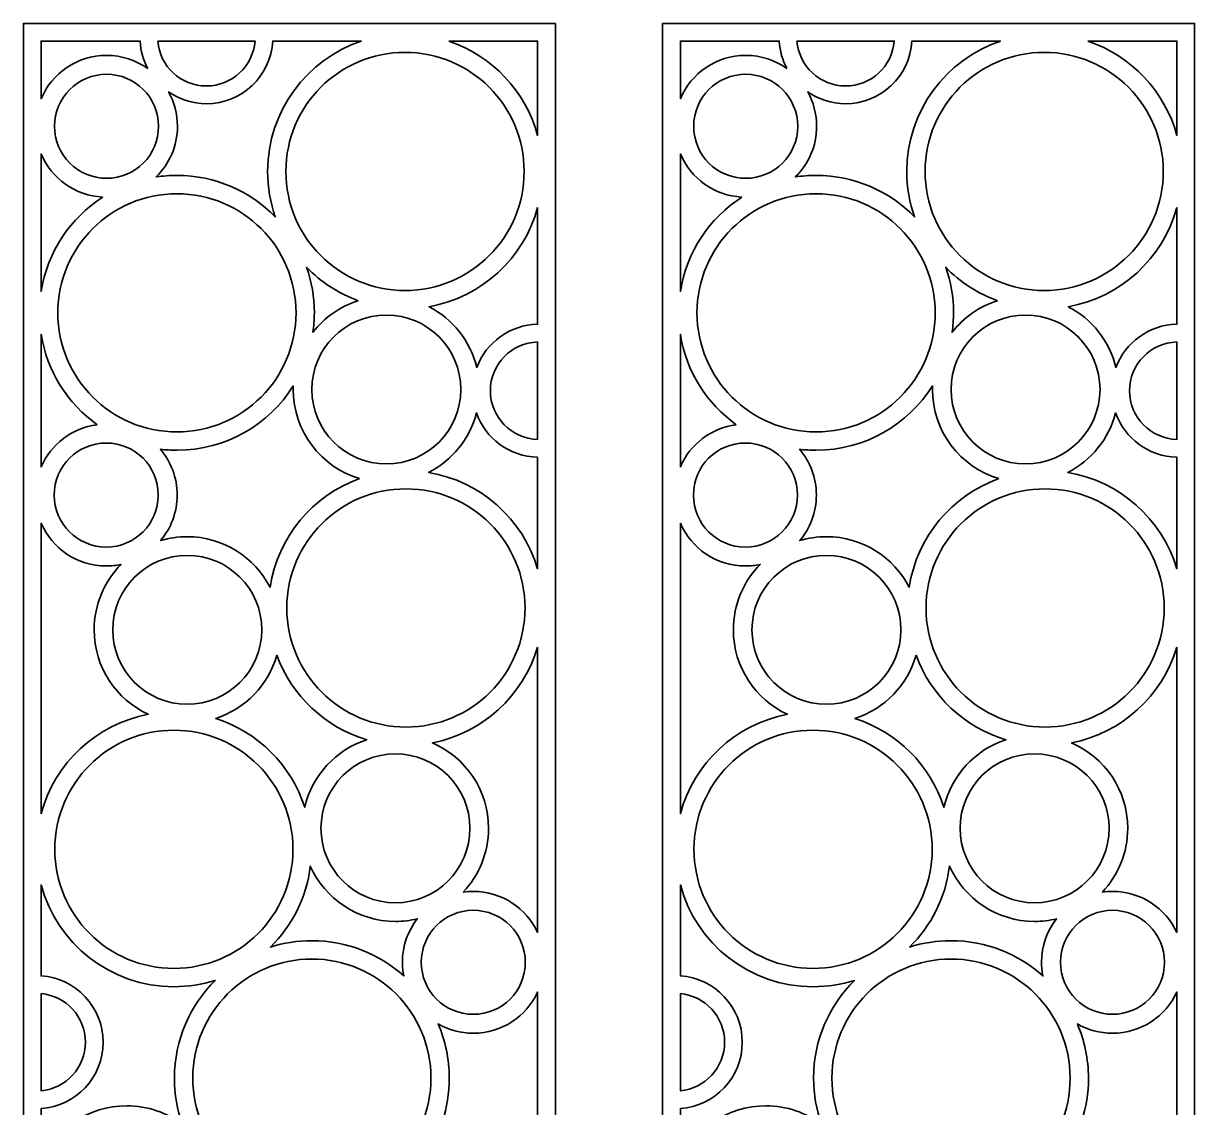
# Model space of a CAD drawing. Header units: centimetres. Extents: x -12.3 to -1.9, y -9.5 to 9.5.
# Drawn here: x -12.31 to -1.85, y -0.18 to 9.5 of the extents above; entities that cross this region are included whole.
import ezdxf

# ---------------------------------------------------------------- set-up
doc = ezdxf.new("R2010")
doc.units = ezdxf.units.CM
doc.header["$MEASUREMENT"] = 0
doc.layers.add('layer 1', color=7, linetype='Continuous')

msp = doc.modelspace()

# ---------------------------------------------------------------- linework, layer by layer
at = {"layer": 'layer 1', "color": 250, "lineweight": 35}
for points, knots in [([(-7.55811, -9.50001), (-7.55811, -9.50001), (-12.30811, -9.50001), (-12.30811, -9.50001), (-12.30811, -9.50001), (-12.30811, -9.50001), (-12.30811, 9.5), (-12.30811, 9.5), (-12.30811, 9.5), (-12.30811, 9.5), (-7.55811, 9.5), (-7.55811, 9.5), (-7.55811, 9.5), (-7.55811, 9.5), (-7.55811, -9.50001), (-7.55811, -9.50001)], [0, 0, 0, 0, 0.2, 0.2, 0.2, 0.2, 0.4, 0.4, 0.4, 0.4, 0.6, 0.6, 0.6, 0.6, 1, 1, 1, 1]), ([(-11.19787, 9.09665), (-11.23741, 9.17038), (-11.2618, 9.25344), (-11.26694, 9.34167), (-11.26694, 9.34167), (-11.26694, 9.34167), (-12.14977, 9.34167), (-12.14977, 9.34167), (-12.14977, 9.34167), (-12.14977, 9.34167), (-12.14977, 8.82721), (-12.14977, 8.82721), (-12.14977, 8.82721), (-12.05375, 9.05481), (-11.8285, 9.21461), (-11.56599, 9.21461), (-11.56599, 9.21461), (-11.4287, 9.21461), (-11.30161, 9.1709), (-11.19787, 9.09665)], [0, 0, 0, 0, 0.16666667, 0.16666667, 0.16666667, 0.16666667, 0.33333333, 0.33333333, 0.33333333, 0.33333333, 0.5, 0.5, 0.5, 0.5, 0.66666667, 0.66666667, 0.66666667, 0.66666667, 1, 1, 1, 1]), ([(-10.67425, 8.78296), (-10.79976, 8.78296), (-10.91617, 8.82196), (-11.01208, 8.88845), (-11.01208, 8.88845), (-10.9615, 8.79746), (-10.93265, 8.69274), (-10.93265, 8.58128), (-10.93265, 8.58128), (-10.93265, 8.40388), (-11.00566, 8.24352), (-11.12323, 8.12853), (-11.12323, 8.12853), (-11.06269, 8.13773), (-11.00072, 8.14256), (-10.93761, 8.14256), (-10.93761, 8.14256), (-10.59312, 8.14256), (-10.28178, 8.00048), (-10.05891, 7.77178), (-10.05891, 7.77178), (-10.10357, 7.89897), (-10.12793, 8.03573), (-10.12793, 8.17817), (-10.12793, 8.17817), (-10.12793, 8.71914), (-9.77765, 9.17844), (-9.29159, 9.34167), (-9.29159, 9.34167), (-9.29159, 9.34167), (-10.08156, 9.34167), (-10.08156, 9.34167), (-10.08156, 9.34167), (-10.0997, 9.03011), (-10.35815, 8.78296), (-10.67425, 8.78296)], [0, 0, 0, 0, 0.1, 0.1, 0.1, 0.1, 0.2, 0.2, 0.2, 0.2, 0.3, 0.3, 0.3, 0.3, 0.4, 0.4, 0.4, 0.4, 0.5, 0.5, 0.5, 0.5, 0.6, 0.6, 0.6, 0.6, 0.7, 0.7, 0.7, 0.7, 0.8, 0.8, 0.8, 0.8, 1, 1, 1, 1]), ([(-11.10826, 9.34167), (-11.0904, 9.11761), (-10.90288, 8.94129), (-10.67425, 8.94129), (-10.67425, 8.94129), (-10.44561, 8.94129), (-10.25809, 9.11761), (-10.24024, 9.34167), (-10.24024, 9.34167), (-10.24024, 9.34167), (-11.10826, 9.34167), (-11.10826, 9.34167)], [0, 0, 0, 0, 0.25, 0.25, 0.25, 0.25, 0.5, 0.5, 0.5, 0.5, 1, 1, 1, 1]), ([(-8.5101, 9.34167), (-8.12404, 9.212), (-7.82369, 8.89554), (-7.71644, 8.49973), (-7.71644, 8.49973), (-7.71644, 8.49973), (-7.71644, 9.34167), (-7.71644, 9.34167), (-7.71644, 9.34167), (-7.71644, 9.34167), (-8.5101, 9.34167), (-8.5101, 9.34167)], [0, 0, 0, 0, 0.25, 0.25, 0.25, 0.25, 0.5, 0.5, 0.5, 0.5, 1, 1, 1, 1]), ([(-8.90085, 7.1147), (-9.48809, 7.1147), (-9.96432, 7.59093), (-9.96432, 8.17817), (-9.96432, 8.17817), (-9.96432, 8.76541), (-9.48809, 9.24164), (-8.90085, 9.24164), (-8.90085, 9.24164), (-8.31361, 9.24164), (-7.83737, 8.76541), (-7.83737, 8.17817), (-7.83737, 8.17817), (-7.83737, 7.59093), (-8.31361, 7.1147), (-8.90085, 7.1147)], [0, 0, 0, 0, 0.2, 0.2, 0.2, 0.2, 0.4, 0.4, 0.4, 0.4, 0.6, 0.6, 0.6, 0.6, 1, 1, 1, 1]), ([(-11.56599, 8.11684), (-11.82245, 8.11684), (-12.03043, 8.32482), (-12.03043, 8.58128), (-12.03043, 8.58128), (-12.03043, 8.83774), (-11.82245, 9.04572), (-11.56599, 9.04572), (-11.56599, 9.04572), (-11.30952, 9.04572), (-11.10154, 8.83774), (-11.10154, 8.58128), (-11.10154, 8.58128), (-11.10154, 8.32482), (-11.30952, 8.11684), (-11.56599, 8.11684)], [0, 0, 0, 0, 0.2, 0.2, 0.2, 0.2, 0.4, 0.4, 0.4, 0.4, 0.6, 0.6, 0.6, 0.6, 1, 1, 1, 1]), ([(-11.5994, 7.94882), (-11.84749, 7.96172), (-12.05785, 8.11746), (-12.14977, 8.33535), (-12.14977, 8.33535), (-12.14977, 8.33535), (-12.14977, 7.10701), (-12.14977, 7.10701), (-12.14977, 7.10701), (-12.09439, 7.46019), (-11.88827, 7.76338), (-11.5994, 7.94882)], [0, 0, 0, 0, 0.25, 0.25, 0.25, 0.25, 0.5, 0.5, 0.5, 0.5, 1, 1, 1, 1]), ([(-10.93761, 5.85201), (-11.52485, 5.85201), (-12.00108, 6.32824), (-12.00108, 6.91548), (-12.00108, 6.91548), (-12.00108, 7.50272), (-11.52485, 7.97895), (-10.93761, 7.97895), (-10.93761, 7.97895), (-10.35037, 7.97895), (-9.87414, 7.50272), (-9.87414, 6.91548), (-9.87414, 6.91548), (-9.87414, 6.32824), (-10.35037, 5.85201), (-10.93761, 5.85201)], [0, 0, 0, 0, 0.2, 0.2, 0.2, 0.2, 0.4, 0.4, 0.4, 0.4, 0.6, 0.6, 0.6, 0.6, 1, 1, 1, 1]), ([(-7.71644, 7.8566), (-7.83951, 7.40238), (-8.2169, 7.05265), (-8.68627, 6.96982), (-8.68627, 6.96982), (-8.47542, 6.86074), (-8.3172, 6.66408), (-8.25981, 6.42798), (-8.25981, 6.42798), (-8.17692, 6.64946), (-7.96555, 6.80825), (-7.71644, 6.81355), (-7.71644, 6.81355), (-7.71644, 6.81355), (-7.71644, 7.8566), (-7.71644, 7.8566)], [0, 0, 0, 0, 0.2, 0.2, 0.2, 0.2, 0.4, 0.4, 0.4, 0.4, 0.6, 0.6, 0.6, 0.6, 1, 1, 1, 1]), ([(-9.31799, 7.02389), (-9.49406, 7.08758), (-9.65141, 7.1904), (-9.77954, 7.32186), (-9.77954, 7.32186), (-9.73489, 7.19465), (-9.71053, 7.05792), (-9.71053, 6.91548), (-9.71053, 6.91548), (-9.71053, 6.85679), (-9.71474, 6.79908), (-9.72271, 6.74259), (-9.72271, 6.74259), (-9.62048, 6.87336), (-9.47994, 6.97276), (-9.31799, 7.02389)], [0, 0, 0, 0, 0.2, 0.2, 0.2, 0.2, 0.4, 0.4, 0.4, 0.4, 0.6, 0.6, 0.6, 0.6, 1, 1, 1, 1]), ([(-9.06752, 5.56606), (-9.43473, 5.56606), (-9.73252, 5.86385), (-9.73252, 6.23106), (-9.73252, 6.23106), (-9.73252, 6.59827), (-9.43473, 6.89606), (-9.06752, 6.89606), (-9.06752, 6.89606), (-8.70032, 6.89606), (-8.40252, 6.59827), (-8.40252, 6.23106), (-8.40252, 6.23106), (-8.40252, 5.86385), (-8.70032, 5.56606), (-9.06752, 5.56606)], [0, 0, 0, 0, 0.2, 0.2, 0.2, 0.2, 0.4, 0.4, 0.4, 0.4, 0.6, 0.6, 0.6, 0.6, 1, 1, 1, 1]), ([(-11.64996, 5.91631), (-11.91225, 6.10367), (-12.09767, 6.39172), (-12.14977, 6.72394), (-12.14977, 6.72394), (-12.14977, 6.72394), (-12.14977, 5.54002), (-12.14977, 5.54002), (-12.14977, 5.54002), (-12.06269, 5.74068), (-11.87475, 5.88745), (-11.64996, 5.91631)], [0, 0, 0, 0, 0.25, 0.25, 0.25, 0.25, 0.5, 0.5, 0.5, 0.5, 1, 1, 1, 1]), ([(-7.71644, 6.65518), (-7.95092, 6.64837), (-8.13899, 6.4561), (-8.13899, 6.21997), (-8.13899, 6.21997), (-8.13899, 5.98384), (-7.95092, 5.79156), (-7.71644, 5.78475), (-7.71644, 5.78475), (-7.71644, 5.78475), (-7.71644, 6.65518), (-7.71644, 6.65518)], [0, 0, 0, 0, 0.25, 0.25, 0.25, 0.25, 0.5, 0.5, 0.5, 0.5, 1, 1, 1, 1]), ([(-9.30728, 5.43499), (-9.64943, 5.53793), (-9.89877, 5.85541), (-9.89877, 6.23106), (-9.89877, 6.23106), (-9.89877, 6.2419), (-9.8985, 6.25267), (-9.89809, 6.2634), (-9.89809, 6.2634), (-10.11522, 5.91803), (-10.49963, 5.68839), (-10.93761, 5.68839), (-10.93761, 5.68839), (-10.98754, 5.68839), (-11.03676, 5.69145), (-11.08513, 5.69725), (-11.08513, 5.69725), (-10.99164, 5.58689), (-10.93522, 5.44412), (-10.93522, 5.28819), (-10.93522, 5.28819), (-10.93522, 5.13332), (-10.99087, 4.99144), (-11.08321, 4.88139), (-11.08321, 4.88139), (-11.0078, 4.9039), (-10.92792, 4.91605), (-10.8452, 4.91605), (-10.8452, 4.91605), (-10.52322, 4.91605), (-10.24396, 4.73287), (-10.1059, 4.46508), (-10.1059, 4.46508), (-10.03768, 4.91518), (-9.72486, 5.28507), (-9.30728, 5.43499)], [0, 0, 0, 0, 0.1, 0.1, 0.1, 0.1, 0.2, 0.2, 0.2, 0.2, 0.3, 0.3, 0.3, 0.3, 0.4, 0.4, 0.4, 0.4, 0.5, 0.5, 0.5, 0.5, 0.6, 0.6, 0.6, 0.6, 0.7, 0.7, 0.7, 0.7, 0.8, 0.8, 0.8, 0.8, 1, 1, 1, 1]), ([(-7.71644, 5.62638), (-7.96891, 5.63175), (-8.18262, 5.79478), (-8.2631, 6.02096), (-8.2631, 6.02096), (-8.32348, 5.78923), (-8.48134, 5.59682), (-8.69027, 5.49019), (-8.69027, 5.49019), (-8.2252, 5.41293), (-7.84848, 5.07399), (-7.71644, 4.62984), (-7.71644, 4.62984), (-7.71644, 4.62984), (-7.71644, 5.62638), (-7.71644, 5.62638)], [0, 0, 0, 0, 0.2, 0.2, 0.2, 0.2, 0.4, 0.4, 0.4, 0.4, 0.6, 0.6, 0.6, 0.6, 1, 1, 1, 1]), ([(-11.56856, 4.82374), (-11.82502, 4.82374), (-12.033, 5.03172), (-12.033, 5.28819), (-12.033, 5.28819), (-12.033, 5.54465), (-11.82502, 5.75263), (-11.56856, 5.75263), (-11.56856, 5.75263), (-11.31209, 5.75263), (-11.10411, 5.54465), (-11.10411, 5.28819), (-11.10411, 5.28819), (-11.10411, 5.03172), (-11.31209, 4.82374), (-11.56856, 4.82374)], [0, 0, 0, 0, 0.2, 0.2, 0.2, 0.2, 0.4, 0.4, 0.4, 0.4, 0.6, 0.6, 0.6, 0.6, 1, 1, 1, 1]), ([(-8.89275, 3.21629), (-9.47999, 3.21629), (-9.95622, 3.69252), (-9.95622, 4.27976), (-9.95622, 4.27976), (-9.95622, 4.867), (-9.47999, 5.34323), (-8.89275, 5.34323), (-8.89275, 5.34323), (-8.30551, 5.34323), (-7.82927, 4.867), (-7.82927, 4.27976), (-7.82927, 4.27976), (-7.82927, 3.69252), (-8.30551, 3.21629), (-8.89275, 3.21629)], [0, 0, 0, 0, 0.2, 0.2, 0.2, 0.2, 0.4, 0.4, 0.4, 0.4, 0.6, 0.6, 0.6, 0.6, 1, 1, 1, 1]), ([(-11.56856, 4.65485), (-11.82878, 4.65485), (-12.05236, 4.8119), (-12.14977, 5.03635), (-12.14977, 5.03635), (-12.14977, 5.03635), (-12.14977, 2.44305), (-12.14977, 2.44305), (-12.14977, 2.44305), (-12.02882, 2.89393), (-11.65743, 3.24241), (-11.19391, 3.33009), (-11.19391, 3.33009), (-11.47876, 3.46196), (-11.67645, 3.75032), (-11.67645, 4.0848), (-11.67645, 4.0848), (-11.67645, 4.31233), (-11.58496, 4.51852), (-11.43679, 4.66862), (-11.43679, 4.66862), (-11.4793, 4.65962), (-11.52337, 4.65485), (-11.56856, 4.65485)], [0, 0, 0, 0, 0.14285714, 0.14285714, 0.14285714, 0.14285714, 0.28571429, 0.28571429, 0.28571429, 0.28571429, 0.42857143, 0.42857143, 0.42857143, 0.42857143, 0.57142857, 0.57142857, 0.57142857, 0.57142857, 0.71428571, 0.71428571, 0.71428571, 0.71428571, 1, 1, 1, 1]), ([(-10.8452, 3.4198), (-11.21241, 3.4198), (-11.5102, 3.71759), (-11.5102, 4.0848), (-11.5102, 4.0848), (-11.5102, 4.45201), (-11.21241, 4.7498), (-10.8452, 4.7498), (-10.8452, 4.7498), (-10.47799, 4.7498), (-10.1802, 4.45201), (-10.1802, 4.0848), (-10.1802, 4.0848), (-10.1802, 3.71759), (-10.47799, 3.4198), (-10.8452, 3.4198)], [0, 0, 0, 0, 0.2, 0.2, 0.2, 0.2, 0.4, 0.4, 0.4, 0.4, 0.6, 0.6, 0.6, 0.6, 1, 1, 1, 1]), ([(-7.71644, 3.92968), (-7.8453, 3.49626), (-8.20716, 3.16307), (-8.65679, 3.07544), (-8.65679, 3.07544), (-8.36168, 2.94782), (-8.1551, 2.65409), (-8.1551, 2.31217), (-8.1551, 2.31217), (-8.1551, 2.09173), (-8.24099, 1.89133), (-8.38108, 1.74253), (-8.38108, 1.74253), (-8.35169, 1.74671), (-8.32166, 1.74893), (-8.29112, 1.74893), (-8.29112, 1.74893), (-8.03656, 1.74893), (-7.81707, 1.59864), (-7.71644, 1.382), (-7.71644, 1.382), (-7.71644, 1.382), (-7.71644, 3.92968), (-7.71644, 3.92968)], [0, 0, 0, 0, 0.14285714, 0.14285714, 0.14285714, 0.14285714, 0.28571429, 0.28571429, 0.28571429, 0.28571429, 0.42857143, 0.42857143, 0.42857143, 0.42857143, 0.57142857, 0.57142857, 0.57142857, 0.57142857, 0.71428571, 0.71428571, 0.71428571, 0.71428571, 1, 1, 1, 1]), ([(-10.04532, 3.85788), (-10.12102, 3.59061), (-10.32712, 3.37811), (-10.59047, 3.29338), (-10.59047, 3.29338), (-10.21433, 3.17304), (-9.91708, 2.87617), (-9.79622, 2.50025), (-9.79622, 2.50025), (-9.73025, 2.78531), (-9.51761, 3.01421), (-9.24214, 3.10325), (-9.24214, 3.10325), (-9.61432, 3.21365), (-9.9127, 3.49583), (-10.04532, 3.85788)], [0, 0, 0, 0, 0.2, 0.2, 0.2, 0.2, 0.4, 0.4, 0.4, 0.4, 0.6, 0.6, 0.6, 0.6, 1, 1, 1, 1]), ([(-10.96457, 1.06098), (-11.55181, 1.06098), (-12.02804, 1.53721), (-12.02804, 2.12445), (-12.02804, 2.12445), (-12.02804, 2.71169), (-11.55181, 3.18793), (-10.96457, 3.18793), (-10.96457, 3.18793), (-10.37733, 3.18793), (-9.9011, 2.71169), (-9.9011, 2.12445), (-9.9011, 2.12445), (-9.9011, 1.53721), (-10.37733, 1.06098), (-10.96457, 1.06098)], [0, 0, 0, 0, 0.2, 0.2, 0.2, 0.2, 0.4, 0.4, 0.4, 0.4, 0.6, 0.6, 0.6, 0.6, 1, 1, 1, 1]), ([(-8.98635, 1.64717), (-9.35356, 1.64717), (-9.65135, 1.94496), (-9.65135, 2.31217), (-9.65135, 2.31217), (-9.65135, 2.67938), (-9.35356, 2.97717), (-8.98635, 2.97717), (-8.98635, 2.97717), (-8.61914, 2.97717), (-8.32135, 2.67938), (-8.32135, 2.31217), (-8.32135, 2.31217), (-8.32135, 1.94496), (-8.61914, 1.64717), (-8.98635, 1.64717)], [0, 0, 0, 0, 0.2, 0.2, 0.2, 0.2, 0.4, 0.4, 0.4, 0.4, 0.6, 0.6, 0.6, 0.6, 1, 1, 1, 1]), ([(-8.98635, 1.48092), (-9.32549, 1.48092), (-9.61721, 1.68414), (-9.74648, 1.97541), (-9.74648, 1.97541), (-9.78062, 1.69363), (-9.91032, 1.44128), (-10.10219, 1.25168), (-10.10219, 1.25168), (-9.98559, 1.28847), (-9.86149, 1.30835), (-9.73274, 1.30835), (-9.73274, 1.30835), (-9.41753, 1.30835), (-9.13006, 1.1894), (-8.91273, 0.99398), (-8.91273, 0.99398), (-8.92039, 1.03334), (-8.92445, 1.07399), (-8.92445, 1.11559), (-8.92445, 1.11559), (-8.92445, 1.26196), (-8.87475, 1.39674), (-8.79133, 1.50399), (-8.79133, 1.50399), (-8.85389, 1.48894), (-8.91918, 1.48092), (-8.98635, 1.48092)], [0, 0, 0, 0, 0.125, 0.125, 0.125, 0.125, 0.25, 0.25, 0.25, 0.25, 0.375, 0.375, 0.375, 0.375, 0.5, 0.5, 0.5, 0.5, 0.625, 0.625, 0.625, 0.625, 0.75, 0.75, 0.75, 0.75, 1, 1, 1, 1]), ([(-10.96457, 0.89737), (-11.53195, 0.89737), (-12.00944, 1.2827), (-12.14977, 1.80586), (-12.14977, 1.80586), (-12.14977, 1.80586), (-12.14977, 0.99446), (-12.14977, 0.99446), (-12.14977, 0.99446), (-11.84077, 0.97366), (-11.59647, 0.71638), (-11.59647, 0.40211), (-11.59647, 0.40211), (-11.59647, 0.08784), (-11.84077, -0.16944), (-12.14977, -0.19024), (-12.14977, -0.19024), (-12.14977, -0.19024), (-12.14977, -0.66884), (-12.14977, -0.66884), (-12.14977, -0.66884), (-12.02241, -0.37312), (-11.72836, -0.16602), (-11.38601, -0.16602), (-11.38601, -0.16602), (-11.19952, -0.16602), (-11.02736, -0.22746), (-10.88866, -0.3312), (-10.88866, -0.3312), (-10.93469, -0.20229), (-10.95983, -0.06344), (-10.95983, 0.08127), (-10.95983, 0.08127), (-10.95983, 0.4227), (-10.82026, 0.73158), (-10.59512, 0.95404), (-10.59512, 0.95404), (-10.71172, 0.91724), (-10.83583, 0.89737), (-10.96457, 0.89737)], [0, 0, 0, 0, 0.09090909, 0.09090909, 0.09090909, 0.09090909, 0.18181818, 0.18181818, 0.18181818, 0.18181818, 0.27272727, 0.27272727, 0.27272727, 0.27272727, 0.36363636, 0.36363636, 0.36363636, 0.36363636, 0.45454545, 0.45454545, 0.45454545, 0.45454545, 0.54545455, 0.54545455, 0.54545455, 0.54545455, 0.63636364, 0.63636364, 0.63636364, 0.63636364, 0.72727273, 0.72727273, 0.72727273, 0.72727273, 0.81818182, 0.81818182, 0.81818182, 0.81818182, 1, 1, 1, 1]), ([(-8.29112, 0.65115), (-8.54758, 0.65115), (-8.75556, 0.85913), (-8.75556, 1.11559), (-8.75556, 1.11559), (-8.75556, 1.37205), (-8.54758, 1.58004), (-8.29112, 1.58004), (-8.29112, 1.58004), (-8.03465, 1.58004), (-7.82667, 1.37205), (-7.82667, 1.11559), (-7.82667, 1.11559), (-7.82667, 0.85913), (-8.03465, 0.65115), (-8.29112, 0.65115)], [0, 0, 0, 0, 0.2, 0.2, 0.2, 0.2, 0.4, 0.4, 0.4, 0.4, 0.6, 0.6, 0.6, 0.6, 1, 1, 1, 1]), ([(-9.73274, -0.9822), (-10.31998, -0.9822), (-10.79622, -0.50597), (-10.79622, 0.08127), (-10.79622, 0.08127), (-10.79622, 0.66851), (-10.31998, 1.14474), (-9.73274, 1.14474), (-9.73274, 1.14474), (-9.1455, 1.14474), (-8.66927, 0.66851), (-8.66927, 0.08127), (-8.66927, 0.08127), (-8.66927, -0.50597), (-9.1455, -0.9822), (-9.73274, -0.9822)], [0, 0, 0, 0, 0.2, 0.2, 0.2, 0.2, 0.4, 0.4, 0.4, 0.4, 0.6, 0.6, 0.6, 0.6, 1, 1, 1, 1]), ([(-8.29112, 0.48226), (-8.40531, 0.48226), (-8.51245, 0.51251), (-8.60498, 0.56542), (-8.60498, 0.56542), (-8.5411, 0.41686), (-8.50566, 0.25321), (-8.50566, 0.08127), (-8.50566, 0.08127), (-8.50566, -0.18616), (-8.59131, -0.43359), (-8.73659, -0.63521), (-8.73659, -0.63521), (-8.65079, -0.60525), (-8.55861, -0.58891), (-8.46261, -0.58891), (-8.46261, -0.58891), (-8.13517, -0.58891), (-7.85194, -0.77836), (-7.71644, -1.05358), (-7.71644, -1.05358), (-7.71644, -1.05358), (-7.71644, 0.84918), (-7.71644, 0.84918), (-7.71644, 0.84918), (-7.81707, 0.63254), (-8.03656, 0.48226), (-8.29112, 0.48226)], [0, 0, 0, 0, 0.125, 0.125, 0.125, 0.125, 0.25, 0.25, 0.25, 0.25, 0.375, 0.375, 0.375, 0.375, 0.5, 0.5, 0.5, 0.5, 0.625, 0.625, 0.625, 0.625, 0.75, 0.75, 0.75, 0.75, 1, 1, 1, 1]), ([(-12.14977, 0.83564), (-11.9283, 0.81522), (-11.7548, 0.6289), (-11.7548, 0.40211), (-11.7548, 0.40211), (-11.7548, 0.17531), (-11.9283, -0.01101), (-12.14977, -0.03142), (-12.14977, -0.03142), (-12.14977, -0.03142), (-12.14977, 0.83564), (-12.14977, 0.83564)], [0, 0, 0, 0, 0.25, 0.25, 0.25, 0.25, 0.5, 0.5, 0.5, 0.5, 1, 1, 1, 1])]:
    msp.add_open_spline(points, degree=3, knots=knots, dxfattribs=at)
at = {"layer": 'layer 1', "color": 7, "lineweight": 35}
for points, knots in [([(-1.85082, -9.50001), (-1.85082, -9.50001), (-6.60082, -9.50001), (-6.60082, -9.50001), (-6.60082, -9.50001), (-6.60082, -9.50001), (-6.60082, 9.5), (-6.60082, 9.5), (-6.60082, 9.5), (-6.60082, 9.5), (-1.85082, 9.5), (-1.85082, 9.5), (-1.85082, 9.5), (-1.85082, 9.5), (-1.85082, -9.50001), (-1.85082, -9.50001)], [0, 0, 0, 0, 0.2, 0.2, 0.2, 0.2, 0.4, 0.4, 0.4, 0.4, 0.6, 0.6, 0.6, 0.6, 1, 1, 1, 1]), ([(-5.49058, 9.09665), (-5.53012, 9.17038), (-5.55451, 9.25344), (-5.55965, 9.34167), (-5.55965, 9.34167), (-5.55965, 9.34167), (-6.44248, 9.34167), (-6.44248, 9.34167), (-6.44248, 9.34167), (-6.44248, 9.34167), (-6.44248, 8.82721), (-6.44248, 8.82721), (-6.44248, 8.82721), (-6.34646, 9.05481), (-6.12121, 9.21461), (-5.8587, 9.21461), (-5.8587, 9.21461), (-5.72141, 9.21461), (-5.59432, 9.1709), (-5.49058, 9.09665)], [0, 0, 0, 0, 0.16666667, 0.16666667, 0.16666667, 0.16666667, 0.33333333, 0.33333333, 0.33333333, 0.33333333, 0.5, 0.5, 0.5, 0.5, 0.66666667, 0.66666667, 0.66666667, 0.66666667, 1, 1, 1, 1]), ([(-4.96696, 8.78296), (-5.09247, 8.78296), (-5.20888, 8.82196), (-5.30479, 8.88845), (-5.30479, 8.88845), (-5.25421, 8.79746), (-5.22536, 8.69274), (-5.22536, 8.58128), (-5.22536, 8.58128), (-5.22536, 8.40388), (-5.29837, 8.24352), (-5.41594, 8.12853), (-5.41594, 8.12853), (-5.3554, 8.13773), (-5.29343, 8.14256), (-5.23032, 8.14256), (-5.23032, 8.14256), (-4.88583, 8.14256), (-4.57449, 8.00048), (-4.35162, 7.77178), (-4.35162, 7.77178), (-4.39628, 7.89897), (-4.42064, 8.03573), (-4.42064, 8.17817), (-4.42064, 8.17817), (-4.42064, 8.71914), (-4.07036, 9.17844), (-3.5843, 9.34167), (-3.5843, 9.34167), (-3.5843, 9.34167), (-4.37427, 9.34167), (-4.37427, 9.34167), (-4.37427, 9.34167), (-4.39241, 9.03011), (-4.65086, 8.78296), (-4.96696, 8.78296)], [0, 0, 0, 0, 0.1, 0.1, 0.1, 0.1, 0.2, 0.2, 0.2, 0.2, 0.3, 0.3, 0.3, 0.3, 0.4, 0.4, 0.4, 0.4, 0.5, 0.5, 0.5, 0.5, 0.6, 0.6, 0.6, 0.6, 0.7, 0.7, 0.7, 0.7, 0.8, 0.8, 0.8, 0.8, 1, 1, 1, 1]), ([(-5.40097, 9.34167), (-5.38311, 9.11761), (-5.19559, 8.94129), (-4.96696, 8.94129), (-4.96696, 8.94129), (-4.73832, 8.94129), (-4.5508, 9.11761), (-4.53295, 9.34167), (-4.53295, 9.34167), (-4.53295, 9.34167), (-5.40097, 9.34167), (-5.40097, 9.34167)], [0, 0, 0, 0, 0.25, 0.25, 0.25, 0.25, 0.5, 0.5, 0.5, 0.5, 1, 1, 1, 1]), ([(-2.80281, 9.34167), (-2.41675, 9.212), (-2.1164, 8.89554), (-2.00915, 8.49973), (-2.00915, 8.49973), (-2.00915, 8.49973), (-2.00915, 9.34167), (-2.00915, 9.34167), (-2.00915, 9.34167), (-2.00915, 9.34167), (-2.80281, 9.34167), (-2.80281, 9.34167)], [0, 0, 0, 0, 0.25, 0.25, 0.25, 0.25, 0.5, 0.5, 0.5, 0.5, 1, 1, 1, 1]), ([(-3.19356, 7.1147), (-3.7808, 7.1147), (-4.25703, 7.59093), (-4.25703, 8.17817), (-4.25703, 8.17817), (-4.25703, 8.76541), (-3.7808, 9.24164), (-3.19356, 9.24164), (-3.19356, 9.24164), (-2.60632, 9.24164), (-2.13008, 8.76541), (-2.13008, 8.17817), (-2.13008, 8.17817), (-2.13008, 7.59093), (-2.60632, 7.1147), (-3.19356, 7.1147)], [0, 0, 0, 0, 0.2, 0.2, 0.2, 0.2, 0.4, 0.4, 0.4, 0.4, 0.6, 0.6, 0.6, 0.6, 1, 1, 1, 1]), ([(-5.8587, 8.11684), (-6.11516, 8.11684), (-6.32314, 8.32482), (-6.32314, 8.58128), (-6.32314, 8.58128), (-6.32314, 8.83774), (-6.11516, 9.04572), (-5.8587, 9.04572), (-5.8587, 9.04572), (-5.60223, 9.04572), (-5.39425, 8.83774), (-5.39425, 8.58128), (-5.39425, 8.58128), (-5.39425, 8.32482), (-5.60223, 8.11684), (-5.8587, 8.11684)], [0, 0, 0, 0, 0.2, 0.2, 0.2, 0.2, 0.4, 0.4, 0.4, 0.4, 0.6, 0.6, 0.6, 0.6, 1, 1, 1, 1]), ([(-5.89211, 7.94882), (-6.1402, 7.96172), (-6.35056, 8.11746), (-6.44248, 8.33535), (-6.44248, 8.33535), (-6.44248, 8.33535), (-6.44248, 7.10701), (-6.44248, 7.10701), (-6.44248, 7.10701), (-6.3871, 7.46019), (-6.18098, 7.76338), (-5.89211, 7.94882)], [0, 0, 0, 0, 0.25, 0.25, 0.25, 0.25, 0.5, 0.5, 0.5, 0.5, 1, 1, 1, 1]), ([(-5.23032, 5.85201), (-5.81756, 5.85201), (-6.29379, 6.32824), (-6.29379, 6.91548), (-6.29379, 6.91548), (-6.29379, 7.50272), (-5.81756, 7.97895), (-5.23032, 7.97895), (-5.23032, 7.97895), (-4.64308, 7.97895), (-4.16685, 7.50272), (-4.16685, 6.91548), (-4.16685, 6.91548), (-4.16685, 6.32824), (-4.64308, 5.85201), (-5.23032, 5.85201)], [0, 0, 0, 0, 0.2, 0.2, 0.2, 0.2, 0.4, 0.4, 0.4, 0.4, 0.6, 0.6, 0.6, 0.6, 1, 1, 1, 1]), ([(-2.00915, 7.8566), (-2.13222, 7.40238), (-2.50961, 7.05265), (-2.97898, 6.96982), (-2.97898, 6.96982), (-2.76813, 6.86074), (-2.60991, 6.66408), (-2.55252, 6.42798), (-2.55252, 6.42798), (-2.46963, 6.64946), (-2.25826, 6.80825), (-2.00915, 6.81355), (-2.00915, 6.81355), (-2.00915, 6.81355), (-2.00915, 7.8566), (-2.00915, 7.8566)], [0, 0, 0, 0, 0.2, 0.2, 0.2, 0.2, 0.4, 0.4, 0.4, 0.4, 0.6, 0.6, 0.6, 0.6, 1, 1, 1, 1]), ([(-3.6107, 7.02389), (-3.78677, 7.08758), (-3.94412, 7.1904), (-4.07225, 7.32186), (-4.07225, 7.32186), (-4.0276, 7.19465), (-4.00324, 7.05792), (-4.00324, 6.91548), (-4.00324, 6.91548), (-4.00324, 6.85679), (-4.00745, 6.79908), (-4.01542, 6.74259), (-4.01542, 6.74259), (-3.91319, 6.87336), (-3.77265, 6.97276), (-3.6107, 7.02389)], [0, 0, 0, 0, 0.2, 0.2, 0.2, 0.2, 0.4, 0.4, 0.4, 0.4, 0.6, 0.6, 0.6, 0.6, 1, 1, 1, 1]), ([(-3.36023, 5.56606), (-3.72744, 5.56606), (-4.02523, 5.86385), (-4.02523, 6.23106), (-4.02523, 6.23106), (-4.02523, 6.59827), (-3.72744, 6.89606), (-3.36023, 6.89606), (-3.36023, 6.89606), (-2.99303, 6.89606), (-2.69523, 6.59827), (-2.69523, 6.23106), (-2.69523, 6.23106), (-2.69523, 5.86385), (-2.99303, 5.56606), (-3.36023, 5.56606)], [0, 0, 0, 0, 0.2, 0.2, 0.2, 0.2, 0.4, 0.4, 0.4, 0.4, 0.6, 0.6, 0.6, 0.6, 1, 1, 1, 1]), ([(-5.94267, 5.91631), (-6.20496, 6.10367), (-6.39038, 6.39172), (-6.44248, 6.72394), (-6.44248, 6.72394), (-6.44248, 6.72394), (-6.44248, 5.54002), (-6.44248, 5.54002), (-6.44248, 5.54002), (-6.3554, 5.74068), (-6.16746, 5.88745), (-5.94267, 5.91631)], [0, 0, 0, 0, 0.25, 0.25, 0.25, 0.25, 0.5, 0.5, 0.5, 0.5, 1, 1, 1, 1]), ([(-2.00915, 6.65518), (-2.24363, 6.64837), (-2.4317, 6.4561), (-2.4317, 6.21997), (-2.4317, 6.21997), (-2.4317, 5.98384), (-2.24363, 5.79156), (-2.00915, 5.78475), (-2.00915, 5.78475), (-2.00915, 5.78475), (-2.00915, 6.65518), (-2.00915, 6.65518)], [0, 0, 0, 0, 0.25, 0.25, 0.25, 0.25, 0.5, 0.5, 0.5, 0.5, 1, 1, 1, 1]), ([(-3.59999, 5.43499), (-3.94214, 5.53793), (-4.19148, 5.85541), (-4.19148, 6.23106), (-4.19148, 6.23106), (-4.19148, 6.2419), (-4.19121, 6.25267), (-4.1908, 6.2634), (-4.1908, 6.2634), (-4.40793, 5.91803), (-4.79234, 5.68839), (-5.23032, 5.68839), (-5.23032, 5.68839), (-5.28025, 5.68839), (-5.32947, 5.69145), (-5.37784, 5.69725), (-5.37784, 5.69725), (-5.28435, 5.58689), (-5.22793, 5.44412), (-5.22793, 5.28819), (-5.22793, 5.28819), (-5.22793, 5.13332), (-5.28358, 4.99144), (-5.37592, 4.88139), (-5.37592, 4.88139), (-5.30051, 4.9039), (-5.22063, 4.91605), (-5.13791, 4.91605), (-5.13791, 4.91605), (-4.81593, 4.91605), (-4.53667, 4.73287), (-4.39861, 4.46508), (-4.39861, 4.46508), (-4.33039, 4.91518), (-4.01757, 5.28507), (-3.59999, 5.43499)], [0, 0, 0, 0, 0.1, 0.1, 0.1, 0.1, 0.2, 0.2, 0.2, 0.2, 0.3, 0.3, 0.3, 0.3, 0.4, 0.4, 0.4, 0.4, 0.5, 0.5, 0.5, 0.5, 0.6, 0.6, 0.6, 0.6, 0.7, 0.7, 0.7, 0.7, 0.8, 0.8, 0.8, 0.8, 1, 1, 1, 1]), ([(-2.00915, 5.62638), (-2.26162, 5.63175), (-2.47533, 5.79478), (-2.55581, 6.02096), (-2.55581, 6.02096), (-2.61619, 5.78923), (-2.77405, 5.59682), (-2.98298, 5.49019), (-2.98298, 5.49019), (-2.51791, 5.41293), (-2.14119, 5.07399), (-2.00915, 4.62984), (-2.00915, 4.62984), (-2.00915, 4.62984), (-2.00915, 5.62638), (-2.00915, 5.62638)], [0, 0, 0, 0, 0.2, 0.2, 0.2, 0.2, 0.4, 0.4, 0.4, 0.4, 0.6, 0.6, 0.6, 0.6, 1, 1, 1, 1]), ([(-5.86127, 4.82374), (-6.11773, 4.82374), (-6.32571, 5.03172), (-6.32571, 5.28819), (-6.32571, 5.28819), (-6.32571, 5.54465), (-6.11773, 5.75263), (-5.86127, 5.75263), (-5.86127, 5.75263), (-5.6048, 5.75263), (-5.39682, 5.54465), (-5.39682, 5.28819), (-5.39682, 5.28819), (-5.39682, 5.03172), (-5.6048, 4.82374), (-5.86127, 4.82374)], [0, 0, 0, 0, 0.2, 0.2, 0.2, 0.2, 0.4, 0.4, 0.4, 0.4, 0.6, 0.6, 0.6, 0.6, 1, 1, 1, 1]), ([(-3.18546, 3.21629), (-3.7727, 3.21629), (-4.24893, 3.69252), (-4.24893, 4.27976), (-4.24893, 4.27976), (-4.24893, 4.867), (-3.7727, 5.34323), (-3.18546, 5.34323), (-3.18546, 5.34323), (-2.59822, 5.34323), (-2.12198, 4.867), (-2.12198, 4.27976), (-2.12198, 4.27976), (-2.12198, 3.69252), (-2.59822, 3.21629), (-3.18546, 3.21629)], [0, 0, 0, 0, 0.2, 0.2, 0.2, 0.2, 0.4, 0.4, 0.4, 0.4, 0.6, 0.6, 0.6, 0.6, 1, 1, 1, 1]), ([(-5.86127, 4.65485), (-6.12149, 4.65485), (-6.34507, 4.8119), (-6.44248, 5.03635), (-6.44248, 5.03635), (-6.44248, 5.03635), (-6.44248, 2.44305), (-6.44248, 2.44305), (-6.44248, 2.44305), (-6.32153, 2.89393), (-5.95014, 3.24241), (-5.48662, 3.33009), (-5.48662, 3.33009), (-5.77147, 3.46196), (-5.96916, 3.75032), (-5.96916, 4.0848), (-5.96916, 4.0848), (-5.96916, 4.31233), (-5.87767, 4.51852), (-5.7295, 4.66862), (-5.7295, 4.66862), (-5.77201, 4.65962), (-5.81608, 4.65485), (-5.86127, 4.65485)], [0, 0, 0, 0, 0.14285714, 0.14285714, 0.14285714, 0.14285714, 0.28571429, 0.28571429, 0.28571429, 0.28571429, 0.42857143, 0.42857143, 0.42857143, 0.42857143, 0.57142857, 0.57142857, 0.57142857, 0.57142857, 0.71428571, 0.71428571, 0.71428571, 0.71428571, 1, 1, 1, 1]), ([(-5.13791, 3.4198), (-5.50512, 3.4198), (-5.80291, 3.71759), (-5.80291, 4.0848), (-5.80291, 4.0848), (-5.80291, 4.45201), (-5.50512, 4.7498), (-5.13791, 4.7498), (-5.13791, 4.7498), (-4.7707, 4.7498), (-4.47291, 4.45201), (-4.47291, 4.0848), (-4.47291, 4.0848), (-4.47291, 3.71759), (-4.7707, 3.4198), (-5.13791, 3.4198)], [0, 0, 0, 0, 0.2, 0.2, 0.2, 0.2, 0.4, 0.4, 0.4, 0.4, 0.6, 0.6, 0.6, 0.6, 1, 1, 1, 1]), ([(-2.00915, 3.92968), (-2.13801, 3.49626), (-2.49987, 3.16307), (-2.9495, 3.07544), (-2.9495, 3.07544), (-2.65439, 2.94782), (-2.44781, 2.65409), (-2.44781, 2.31217), (-2.44781, 2.31217), (-2.44781, 2.09173), (-2.5337, 1.89133), (-2.67379, 1.74253), (-2.67379, 1.74253), (-2.6444, 1.74671), (-2.61437, 1.74893), (-2.58383, 1.74893), (-2.58383, 1.74893), (-2.32927, 1.74893), (-2.10978, 1.59864), (-2.00915, 1.382), (-2.00915, 1.382), (-2.00915, 1.382), (-2.00915, 3.92968), (-2.00915, 3.92968)], [0, 0, 0, 0, 0.14285714, 0.14285714, 0.14285714, 0.14285714, 0.28571429, 0.28571429, 0.28571429, 0.28571429, 0.42857143, 0.42857143, 0.42857143, 0.42857143, 0.57142857, 0.57142857, 0.57142857, 0.57142857, 0.71428571, 0.71428571, 0.71428571, 0.71428571, 1, 1, 1, 1]), ([(-4.33803, 3.85788), (-4.41373, 3.59061), (-4.61983, 3.37811), (-4.88318, 3.29338), (-4.88318, 3.29338), (-4.50704, 3.17304), (-4.20979, 2.87617), (-4.08893, 2.50025), (-4.08893, 2.50025), (-4.02296, 2.78531), (-3.81032, 3.01421), (-3.53485, 3.10325), (-3.53485, 3.10325), (-3.90703, 3.21365), (-4.20541, 3.49583), (-4.33803, 3.85788)], [0, 0, 0, 0, 0.2, 0.2, 0.2, 0.2, 0.4, 0.4, 0.4, 0.4, 0.6, 0.6, 0.6, 0.6, 1, 1, 1, 1]), ([(-5.25728, 1.06098), (-5.84452, 1.06098), (-6.32075, 1.53721), (-6.32075, 2.12445), (-6.32075, 2.12445), (-6.32075, 2.71169), (-5.84452, 3.18793), (-5.25728, 3.18793), (-5.25728, 3.18793), (-4.67004, 3.18793), (-4.19381, 2.71169), (-4.19381, 2.12445), (-4.19381, 2.12445), (-4.19381, 1.53721), (-4.67004, 1.06098), (-5.25728, 1.06098)], [0, 0, 0, 0, 0.2, 0.2, 0.2, 0.2, 0.4, 0.4, 0.4, 0.4, 0.6, 0.6, 0.6, 0.6, 1, 1, 1, 1]), ([(-3.27906, 1.64717), (-3.64627, 1.64717), (-3.94406, 1.94496), (-3.94406, 2.31217), (-3.94406, 2.31217), (-3.94406, 2.67938), (-3.64627, 2.97717), (-3.27906, 2.97717), (-3.27906, 2.97717), (-2.91185, 2.97717), (-2.61406, 2.67938), (-2.61406, 2.31217), (-2.61406, 2.31217), (-2.61406, 1.94496), (-2.91185, 1.64717), (-3.27906, 1.64717)], [0, 0, 0, 0, 0.2, 0.2, 0.2, 0.2, 0.4, 0.4, 0.4, 0.4, 0.6, 0.6, 0.6, 0.6, 1, 1, 1, 1]), ([(-3.27906, 1.48092), (-3.6182, 1.48092), (-3.90992, 1.68414), (-4.03919, 1.97541), (-4.03919, 1.97541), (-4.07333, 1.69363), (-4.20303, 1.44128), (-4.3949, 1.25168), (-4.3949, 1.25168), (-4.2783, 1.28847), (-4.1542, 1.30835), (-4.02545, 1.30835), (-4.02545, 1.30835), (-3.71024, 1.30835), (-3.42277, 1.1894), (-3.20544, 0.99398), (-3.20544, 0.99398), (-3.2131, 1.03334), (-3.21716, 1.07399), (-3.21716, 1.11559), (-3.21716, 1.11559), (-3.21716, 1.26196), (-3.16746, 1.39674), (-3.08404, 1.50399), (-3.08404, 1.50399), (-3.1466, 1.48894), (-3.21189, 1.48092), (-3.27906, 1.48092)], [0, 0, 0, 0, 0.125, 0.125, 0.125, 0.125, 0.25, 0.25, 0.25, 0.25, 0.375, 0.375, 0.375, 0.375, 0.5, 0.5, 0.5, 0.5, 0.625, 0.625, 0.625, 0.625, 0.75, 0.75, 0.75, 0.75, 1, 1, 1, 1]), ([(-5.25728, 0.89737), (-5.82466, 0.89737), (-6.30215, 1.2827), (-6.44248, 1.80586), (-6.44248, 1.80586), (-6.44248, 1.80586), (-6.44248, 0.99446), (-6.44248, 0.99446), (-6.44248, 0.99446), (-6.13348, 0.97366), (-5.88918, 0.71638), (-5.88918, 0.40211), (-5.88918, 0.40211), (-5.88918, 0.08784), (-6.13348, -0.16944), (-6.44248, -0.19024), (-6.44248, -0.19024), (-6.44248, -0.19024), (-6.44248, -0.66884), (-6.44248, -0.66884), (-6.44248, -0.66884), (-6.31512, -0.37312), (-6.02107, -0.16602), (-5.67872, -0.16602), (-5.67872, -0.16602), (-5.49223, -0.16602), (-5.32007, -0.22746), (-5.18137, -0.3312), (-5.18137, -0.3312), (-5.2274, -0.20229), (-5.25254, -0.06344), (-5.25254, 0.08127), (-5.25254, 0.08127), (-5.25254, 0.4227), (-5.11297, 0.73158), (-4.88783, 0.95404), (-4.88783, 0.95404), (-5.00443, 0.91724), (-5.12854, 0.89737), (-5.25728, 0.89737)], [0, 0, 0, 0, 0.09090909, 0.09090909, 0.09090909, 0.09090909, 0.18181818, 0.18181818, 0.18181818, 0.18181818, 0.27272727, 0.27272727, 0.27272727, 0.27272727, 0.36363636, 0.36363636, 0.36363636, 0.36363636, 0.45454545, 0.45454545, 0.45454545, 0.45454545, 0.54545455, 0.54545455, 0.54545455, 0.54545455, 0.63636364, 0.63636364, 0.63636364, 0.63636364, 0.72727273, 0.72727273, 0.72727273, 0.72727273, 0.81818182, 0.81818182, 0.81818182, 0.81818182, 1, 1, 1, 1]), ([(-2.58383, 0.65115), (-2.84029, 0.65115), (-3.04827, 0.85913), (-3.04827, 1.11559), (-3.04827, 1.11559), (-3.04827, 1.37205), (-2.84029, 1.58004), (-2.58383, 1.58004), (-2.58383, 1.58004), (-2.32736, 1.58004), (-2.11938, 1.37205), (-2.11938, 1.11559), (-2.11938, 1.11559), (-2.11938, 0.85913), (-2.32736, 0.65115), (-2.58383, 0.65115)], [0, 0, 0, 0, 0.2, 0.2, 0.2, 0.2, 0.4, 0.4, 0.4, 0.4, 0.6, 0.6, 0.6, 0.6, 1, 1, 1, 1]), ([(-4.02545, -0.9822), (-4.61269, -0.9822), (-5.08893, -0.50597), (-5.08893, 0.08127), (-5.08893, 0.08127), (-5.08893, 0.66851), (-4.61269, 1.14474), (-4.02545, 1.14474), (-4.02545, 1.14474), (-3.43821, 1.14474), (-2.96198, 0.66851), (-2.96198, 0.08127), (-2.96198, 0.08127), (-2.96198, -0.50597), (-3.43821, -0.9822), (-4.02545, -0.9822)], [0, 0, 0, 0, 0.2, 0.2, 0.2, 0.2, 0.4, 0.4, 0.4, 0.4, 0.6, 0.6, 0.6, 0.6, 1, 1, 1, 1]), ([(-2.58383, 0.48226), (-2.69802, 0.48226), (-2.80516, 0.51251), (-2.89769, 0.56542), (-2.89769, 0.56542), (-2.83381, 0.41686), (-2.79837, 0.25321), (-2.79837, 0.08127), (-2.79837, 0.08127), (-2.79837, -0.18616), (-2.88402, -0.43359), (-3.0293, -0.63521), (-3.0293, -0.63521), (-2.9435, -0.60525), (-2.85132, -0.58891), (-2.75532, -0.58891), (-2.75532, -0.58891), (-2.42788, -0.58891), (-2.14465, -0.77836), (-2.00915, -1.05358), (-2.00915, -1.05358), (-2.00915, -1.05358), (-2.00915, 0.84918), (-2.00915, 0.84918), (-2.00915, 0.84918), (-2.10978, 0.63254), (-2.32927, 0.48226), (-2.58383, 0.48226)], [0, 0, 0, 0, 0.125, 0.125, 0.125, 0.125, 0.25, 0.25, 0.25, 0.25, 0.375, 0.375, 0.375, 0.375, 0.5, 0.5, 0.5, 0.5, 0.625, 0.625, 0.625, 0.625, 0.75, 0.75, 0.75, 0.75, 1, 1, 1, 1]), ([(-6.44248, 0.83564), (-6.22101, 0.81522), (-6.04751, 0.6289), (-6.04751, 0.40211), (-6.04751, 0.40211), (-6.04751, 0.17531), (-6.22101, -0.01101), (-6.44248, -0.03142), (-6.44248, -0.03142), (-6.44248, -0.03142), (-6.44248, 0.83564), (-6.44248, 0.83564)], [0, 0, 0, 0, 0.25, 0.25, 0.25, 0.25, 0.5, 0.5, 0.5, 0.5, 1, 1, 1, 1])]:
    msp.add_open_spline(points, degree=3, knots=knots, dxfattribs=at)

doc.saveas('drawing.dxf')
